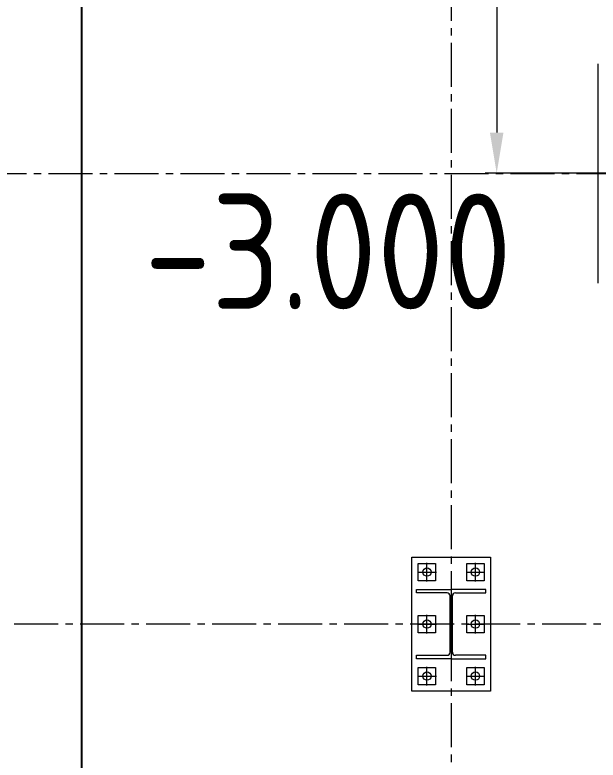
# Model space of a CAD drawing. Header units: millimetres. Extents: x 163705 to 1616509, y 81827 to 302547.
# Drawn here: x 464148 to 466673, y 147721 to 150946 of the extents above; entities that cross this region are included whole.
import ezdxf

# ---------------------------------------------------------------- set-up
doc = ezdxf.new("R2010")
doc.units = ezdxf.units.MM
doc.header["$LTSCALE"] = 10
doc.linetypes.add('CENTER2', pattern=[28.575, 19.05, -3.175, 3.175, -3.175])
for name, color, linetype, lineweight in [('1-中心线', 1, 'CENTER2', 0), ('1-标注', 3, 'Continuous', 0), ('1-设备轮廓', 2, 'Continuous', 18), ('1-钢构', 6, 'Continuous', 0)]:
    doc.layers.add(name, color=color, linetype=linetype, lineweight=lineweight)
doc.styles.add('HZ', font='gbenor.shx', dxfattribs={"bigfont": 'gbcbig.shx'})
doc.styles.get("Standard").update_dxf_attribs({"font": 'arial.ttf'})
doc.dimstyles.new('AM_GB50$0', dxfattribs={"dimscale": 50, "dimtxt": 3.5, "dimasz": 3.5, "dimexe": 1, "dimexo": 1, "dimgap": 1.5, "dimtad": 1, "dimdsep": 46, "dimtxsty": 'Standard', "dimcen": 0, "dimclrd": 256, "dimclre": 256, "dimclrt": 2, "dimadec": 0, "dimazin": 2, "dimtp": 0.1, "dimtm": 0.1, "dimtfac": 0.71, "dimtdec": 3, "dimtmove": 0, "dimatfit": 3, "dimfxl": 0, "dimlwd": -1, "dimlwe": -1, "dimarcsym": 0})

# ---------------------------------------------------------------- blocks, each defined once
blk = doc.blocks.new('G$CCDFBE48F')
for p, q in [((65, 474.5), (65, 555.5)), ((275, 474.5), (275, 555.5)), ((24.5, 515), (105.5, 515)), ((234.5, 515), (315.5, 515)), ((20, 425), (20, 440)), ((20, 440), (170, 440)), ((152, 425), (20, 425)), ((170, 443), (170, 137)), ((320, 440), (170, 440)), ((188, 425), (320, 425)), ((320, 425), (320, 440)), ((165, 168), (165, 412)), ((175, 168), (175, 412)), ((65, 249.5), (65, 330.5)), ((275, 249.5), (275, 330.5)), ((24.5, 290), (105.5, 290)), ((234.5, 290), (315.5, 290)), ((20, 140), (20, 155)), ((20, 155), (152, 155)), ((170, 140), (20, 140)), ((170, 140), (320, 140)), ((320, 155), (188, 155)), ((320, 140), (320, 155)), ((65, 24.5), (65, 105.5)), ((275, 24.5), (275, 105.5)), ((24.5, 65), (105.5, 65)), ((234.5, 65), (315.5, 65))]:
    blk.add_line(p, q)
for points in [[(0, 0), (0, 580), (340, 580), (340, 0)], [(27.5, 477.5), (27.5, 552.5), (102.5, 552.5), (102.5, 477.5)], [(237.5, 477.5), (237.5, 552.5), (312.5, 552.5), (312.5, 477.5)], [(27.5, 252.5), (27.5, 327.5), (102.5, 327.5), (102.5, 252.5)], [(237.5, 252.5), (237.5, 327.5), (312.5, 327.5), (312.5, 252.5)], [(27.5, 27.5), (27.5, 102.5), (102.5, 102.5), (102.5, 27.5)], [(237.5, 27.5), (237.5, 102.5), (312.5, 102.5), (312.5, 27.5)]]:
    blk.add_lwpolyline(points, close=True)
for centre in [(65, 515), (275, 515), (65, 290), (275, 290), (65, 65), (275, 65)]:
    blk.add_circle(centre, 18)
for centre, start, end in [((152, 412), 0, 90), ((188, 412), 90, 180), ((152, 168), 270, 0), ((188, 168), 180, 270)]:
    blk.add_arc(centre, 13, start, end)
blk.add_text('HC_SUPERPART', height=0.001).set_placement((170, 140))
blk = doc.blocks.new('*D936')
at = {"layer": '1-标注', "linetype": 'ByBlock', "transparency": 16777216}
for p, q in [((468800.9, 152959.6), (466183.7, 152959.6)), ((466233.7, 152784.6), (466233.7, 150436.1)), ((468793.1, 150261.1), (466183.7, 150261.1))]:
    blk.add_line(p, q, dxfattribs=at)
at = {"layer": '1-标注', "transparency": 16777216}
for points in [[(466204.6, 152784.6), (466262.9, 152784.6), (466233.7, 152959.6)], [(466204.6, 150436.1), (466262.9, 150436.1), (466233.7, 150261.1)]]:
    blk.add_solid(points, dxfattribs=at)
at = {"layer": 'Defpoints', "color": 0, "transparency": 16777216}
for p in [(468850.9, 152959.6), (466233.7, 150261.1), (468843.1, 150261.1)]:
    blk.add_point(p, dxfattribs=at)
at = {"layer": '1-标注', "color": 2, "transparency": 16777216, "insert": (466069.3, 151610.4), "char_height": 175, "attachment_point": 5, "rotation": 90}
blk.add_mtext('2698.53', dxfattribs=at)
blk = doc.blocks.new('2PG64对辊机-俯视图')
blk.add_lwpolyline([(3279.1, 1127.7), (3279.1, 178.8)])

msp = doc.modelspace()

# ---------------------------------------------------------------- linework, layer by layer
msp.add_line((464436.946, 152959.632), (464436.946, 143659.632))
at = {"layer": '1-中心线'}
for p, q in [((466036.946, 155110.726), (466036.946, 141059.499)), ((455720.795, 150259.632), (534337.221, 150259.632)), ((482337.295, 148309.632), (455720.795, 148309.632))]:
    msp.add_line(p, q, dxfattribs=at)

# ---------------------------------------------------------------- block references
at = {"layer": '1-设备轮廓', "rotation": 180}
msp.add_blockref('2PG64对辊机-俯视图', (469951.658, 150912.648), dxfattribs=at)
at = {"layer": '1-钢构'}
msp.add_blockref('G$CCDFBE48F', (465866.946, 148019.632), dxfattribs=at)

# ---------------------------------------------------------------- texts
at = {"layer": '1-设备轮廓', "insert": (464708.331, 150172.135), "char_height": 500, "width": 950.69162, "attachment_point": 1, "style": 'HZ'}
msp.add_mtext('-3.000', dxfattribs=at)

# ---------------------------------------------------------------- dimensions: what is measured, and where the dimension line sits
at = {"layer": '1-标注'}
dim = msp.add_linear_dim(base=(466233.718, 150261.103), p1=(468850.881, 152959.632), p2=(468843.141, 150261.103), angle=90, dimstyle='AM_GB50$0', override={"dimtmove": 1}, dxfattribs=at)
dim.commit()
dim.dimension.update_dxf_attribs({"geometry": '*D936', "text_midpoint": (466069.308, 151610.367)})

doc.saveas('drawing.dxf')
